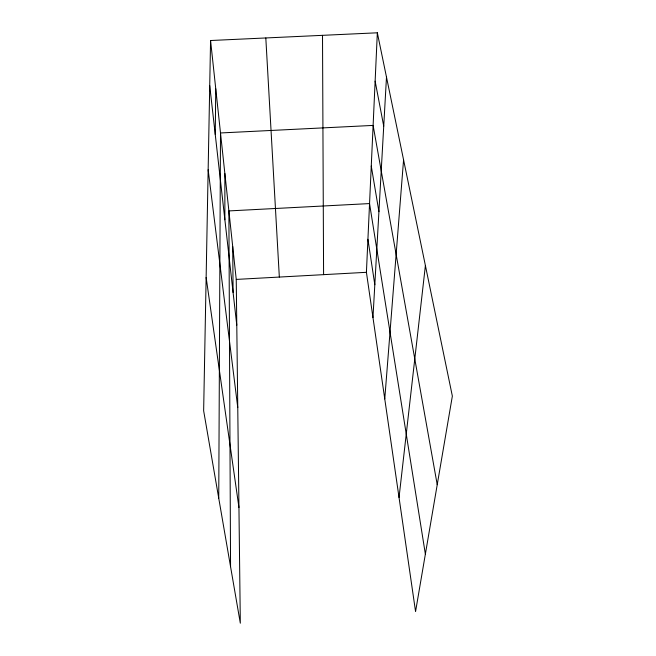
<?xml version="1.0" encoding="UTF-8"?>
<svg xmlns="http://www.w3.org/2000/svg" width="656" height="656" viewBox="0 0 656 656"><rect width="100%" height="100%" fill="white"/><g stroke="black" fill="none" stroke-linecap="round" stroke-linejoin="round"><path stroke-width="0.98" d="M218.743 498.24L220.498 132.963L373.116 125.411L437.224 484.686M215.25 134.488L215.75 88.798M210.568 40.516L203.647 410.771L240.317 623.2L236.242 279.415L210.568 40.516L377.339 32.8L452.353 396.101L415.56 611.572L366.417 272.314L377.339 32.8M372.969 317.537L386.491 77.105M384.76 398.922L403.571 159.826M399.037 497.494L425.4 265.541M236.242 279.415L366.417 272.314M375.134 81.155L383.727 126.149M371.263 166.083L378.922 211.667M425.367 554.131L369.549 203.581L228.878 210.92L230.559 566.677M367.926 239.276L374.814 284.737M206.14 277.472L238.948 507.49M208.149 169.74L237.767 407.589M209.723 85.559L236.783 325.179M265.811 37.966L279.333 277.062M232.708 246.5L233.101 292.535M322.514 35.334L323.588 274.651M224.86 173.537L224.877 219.752"/></g></svg>
